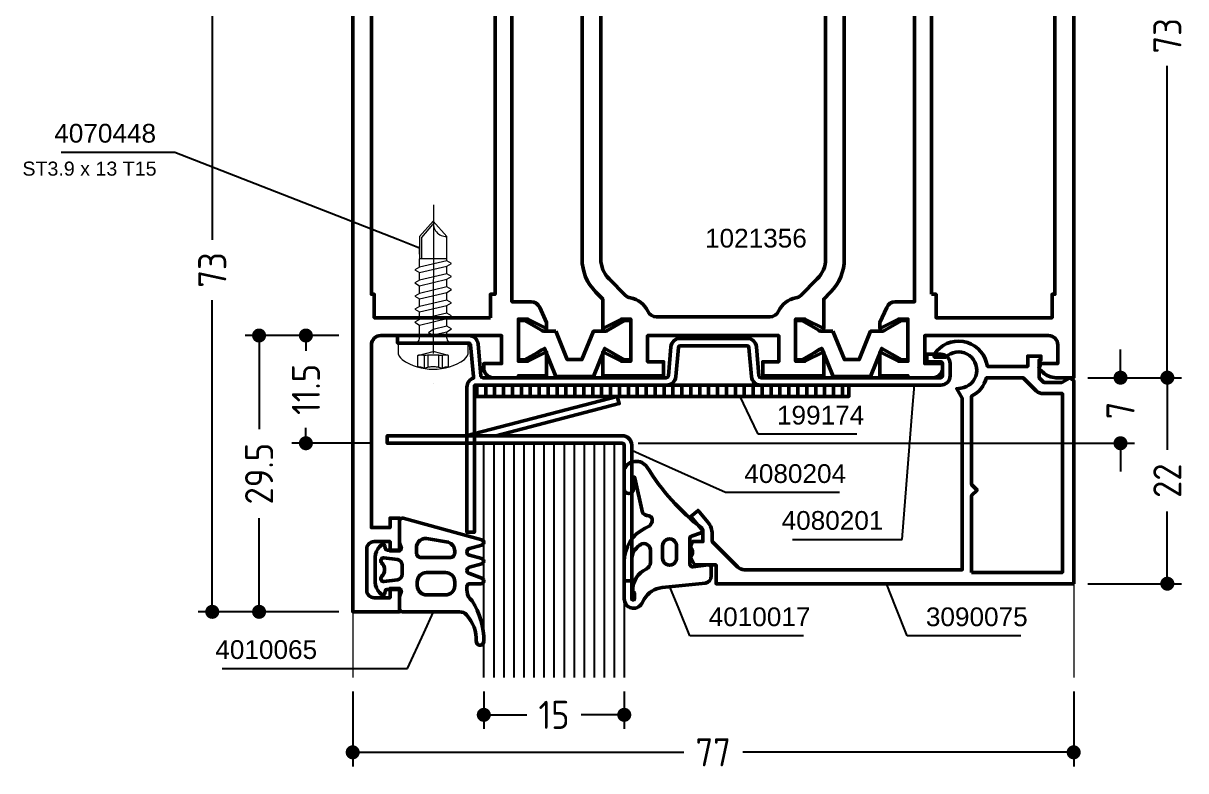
# Model space of a CAD drawing. Header units: millimetres. Extents: x 27 to 192, y 33 to 248.
# Drawn here: x 26.8 to 151, y 33.5 to 113.3 of the extents above; entities that cross this region are included whole.
import ezdxf
from ezdxf.enums import TextEntityAlignment as Align

# ---------------------------------------------------------------- set-up
doc = ezdxf.new("R2010")
doc.units = ezdxf.units.MM
doc.linetypes.add('CENTER', pattern=[50.8, 31.75, -6.35, 6.35, -6.35])
doc.linetypes.add('HIDDEN', pattern=[9.525, 6.35, -3.175])
for name, color, linetype, lineweight in [('AM_5', 3, 'Continuous', 25), ('AM_C', 50, 'Continuous', 50), ('AM_S', 80, 'Continuous', 50), ('Cent3', 70, 'CENTER', 18), ('CHide4', 10, 'HIDDEN', 13), ('Cont2', 2, 'Continuous', 25), ('Cont3', 70, 'Continuous', 18), ('Cont4', 10, 'Continuous', 13)]:
    doc.layers.add(name, color=color, linetype=linetype, lineweight=lineweight)
doc.styles.add('HBS_DIMTEXTSTYLE', font='isocp.shx')
doc.styles.add('SWISSL', font='swissl.ttf')
doc.dimstyles.new('Konstruktionsschnitt 1-1$0', dxfattribs={"dimscale": 0, "dimtxt": 3, "dimasz": 1.5, "dimexe": 1.5, "dimexo": 1.5, "dimgap": 1.5, "dimtad": 0, "dimdsep": 46, "dimtxsty": 'HBS_DIMTEXTSTYLE', "dimblk": 'PUNKT', "dimcen": 0, "dimclrd": 3, "dimclre": 3, "dimclrt": 2, "dimadec": 1, "dimazin": 2, "dimtfac": 0.7, "dimtofl": 0, "dimtmove": 0, "dimatfit": 3, "dimfxl": 0, "dimtolj": 1, "dimtzin": 0, "dimarcsym": 0})

# ---------------------------------------------------------------- blocks, each defined once
blk = doc.blocks.new('*U25', base_point=(43.9, 167.94))
for p, q in [((43.9, 181.87), (18.9, 181.87)), ((43.9, 180.8), (18.9, 180.8)), ((43.9, 179.73), (18.9, 179.73)), ((43.9, 178.66), (18.9, 178.66)), ((43.9, 177.59), (18.9, 177.59)), ((43.9, 176.51), (18.9, 176.51)), ((43.9, 175.44), (18.9, 175.44)), ((43.9, 174.37), (18.9, 174.37)), ((43.9, 173.3), (18.9, 173.3)), ((43.9, 172.23), (18.9, 172.23)), ((43.9, 171.16), (18.9, 171.16)), ((43.9, 170.09), (18.9, 170.09)), ((43.9, 169.01), (18.9, 169.01))]:
    blk.add_line(p, q)
blk.add_lwpolyline([(18.9, 167.94), (43.9, 167.94), (43.9, 182.94), (18.9, 182.94)])
blk = doc.blocks.new('PUNKT')
at = {"color": 0, "linetype": 'Continuous'}
blk.add_line((-0.5, 0), (-1, 0), dxfattribs=at)
at = {"color": 0, "linetype": 'Continuous', "const_width": 0.5}
blk.add_lwpolyline([(-0.25, 0, 1), (0.25, 0, 1)], format="xyb", close=True, dxfattribs=at)
blk = doc.blocks.new('*D26')
at = {"layer": 'AM_5', "color": 3, "lineweight": -2, "transparency": 16777216}
for p, q in [((76, 41.92), (76, 37.92)), ((91, 41.92), (91, 37.92)), ((77.5, 39.42), (80.58, 39.42)), ((89.5, 39.42), (86.41, 39.42))]:
    blk.add_line(p, q, dxfattribs=at)
at = {"layer": 'AM_5', "color": 3, "lineweight": -2, "transparency": 16777216, "xscale": 1.5, "yscale": 1.5, "zscale": 1.5, "rotation": 180}
blk.add_blockref('PUNKT', (76, 39.42), dxfattribs=at)
at = {"layer": 'AM_5', "color": 3, "lineweight": -2, "transparency": 16777216, "xscale": 1.5, "yscale": 1.5, "zscale": 1.5}
blk.add_blockref('PUNKT', (91, 39.42), dxfattribs=at)
at = {"layer": 'AM_5', "color": 2, "transparency": 16777216, "insert": (83.5, 39.42), "char_height": 3, "attachment_point": 5, "style": 'HBS_DIMTEXTSTYLE'}
blk.add_mtext('\\A1;15', dxfattribs=at)
blk = doc.blocks.new('*D27')
at = {"layer": 'AM_5', "color": 3, "lineweight": -2, "transparency": 16777216}
for p, q in [((62, 41.92), (62, 33.92)), ((139, 41.92), (139, 33.92)), ((63.5, 35.42), (97.35, 35.42)), ((137.5, 35.42), (103.65, 35.42))]:
    blk.add_line(p, q, dxfattribs=at)
at = {"layer": 'AM_5', "color": 3, "lineweight": -2, "transparency": 16777216, "xscale": 1.5, "yscale": 1.5, "zscale": 1.5, "rotation": 180}
blk.add_blockref('PUNKT', (62, 35.42), dxfattribs=at)
at = {"layer": 'AM_5', "color": 3, "lineweight": -2, "transparency": 16777216, "xscale": 1.5, "yscale": 1.5, "zscale": 1.5}
blk.add_blockref('PUNKT', (139, 35.42), dxfattribs=at)
at = {"layer": 'AM_5', "color": 2, "transparency": 16777216, "insert": (100.5, 35.42), "char_height": 3, "attachment_point": 5, "style": 'HBS_DIMTEXTSTYLE'}
blk.add_mtext('\\A1;77', dxfattribs=at)
blk = doc.blocks.new('*D28')
at = {"layer": 'AM_5', "color": 3, "lineweight": -2, "transparency": 16777216}
for p, q in [((60.5, 79.92), (55.5, 79.92)), ((57, 78.42), (57, 78.28)), ((57, 69.92), (57, 70.06)), ((64.2, 68.42), (55.5, 68.42))]:
    blk.add_line(p, q, dxfattribs=at)
at = {"layer": 'AM_5', "color": 3, "lineweight": -2, "transparency": 16777216, "xscale": 1.5, "yscale": 1.5, "zscale": 1.5}
for p, rotation in [((57, 79.92), 90), ((57, 68.42), 270)]:
    blk.add_blockref('PUNKT', p, dxfattribs=dict(at, rotation=rotation))
at = {"layer": 'AM_5', "color": 2, "transparency": 16777216, "insert": (57, 74.17), "char_height": 3, "attachment_point": 5, "rotation": 90, "style": 'HBS_DIMTEXTSTYLE'}
blk.add_mtext('\\A1;11.5', dxfattribs=at)
blk = doc.blocks.new('*D29')
at = {"layer": 'AM_5', "color": 3, "lineweight": -2, "transparency": 16777216}
for p, q in [((60.5, 79.92), (50.5, 79.92)), ((52, 78.42), (52, 69.93)), ((52, 51.92), (52, 60.41)), ((60.5, 50.42), (50.5, 50.42))]:
    blk.add_line(p, q, dxfattribs=at)
at = {"layer": 'AM_5', "color": 3, "lineweight": -2, "transparency": 16777216, "xscale": 1.5, "yscale": 1.5, "zscale": 1.5}
for p, rotation in [((52, 79.92), 90), ((52, 50.42), 270)]:
    blk.add_blockref('PUNKT', p, dxfattribs=dict(at, rotation=rotation))
at = {"layer": 'AM_5', "color": 2, "transparency": 16777216, "insert": (52, 65.17), "char_height": 3, "attachment_point": 5, "rotation": 90, "style": 'HBS_DIMTEXTSTYLE'}
blk.add_mtext('\\A1;29.5', dxfattribs=at)
blk = doc.blocks.new('*D30')
at = {"layer": 'AM_5', "color": 3, "lineweight": -2, "transparency": 16777216}
for p, q in [((60.5, 123.42), (45.5, 123.42)), ((47, 121.92), (47, 90.13)), ((47, 51.92), (47, 83.71)), ((60.5, 50.42), (45.5, 50.42))]:
    blk.add_line(p, q, dxfattribs=at)
at = {"layer": 'AM_5', "color": 3, "lineweight": -2, "transparency": 16777216, "xscale": 1.5, "yscale": 1.5, "zscale": 1.5}
for p, rotation in [((47, 123.42), 90), ((47, 50.42), 270)]:
    blk.add_blockref('PUNKT', p, dxfattribs=dict(at, rotation=rotation))
at = {"layer": 'AM_5', "color": 2, "transparency": 16777216, "insert": (47, 86.92), "char_height": 3, "attachment_point": 5, "rotation": 90, "style": 'HBS_DIMTEXTSTYLE'}
blk.add_mtext('\\A1;73', dxfattribs=at)
blk = doc.blocks.new('*D32')
at = {"layer": 'AM_5', "color": 3, "lineweight": -2, "transparency": 16777216}
for p, q in [((144, 76.92), (144, 78.42)), ((140.5, 75.42), (145.5, 75.42)), ((92.5, 68.42), (145.5, 68.42)), ((144, 66.92), (144, 65.42))]:
    blk.add_line(p, q, dxfattribs=at)
at = {"layer": 'AM_5', "color": 3, "lineweight": -2, "transparency": 16777216, "xscale": 1.5, "yscale": 1.5, "zscale": 1.5}
for p, rotation in [((144, 75.42), 270), ((144, 68.42), 90)]:
    blk.add_blockref('PUNKT', p, dxfattribs=dict(at, rotation=rotation))
at = {"layer": 'AM_5', "color": 2, "transparency": 16777216, "insert": (144, 71.92), "char_height": 3, "attachment_point": 5, "rotation": 90, "style": 'HBS_DIMTEXTSTYLE'}
blk.add_mtext('\\A1;7', dxfattribs=at)
blk = doc.blocks.new('*D33')
at = {"layer": 'AM_5', "color": 3, "lineweight": -2, "transparency": 16777216}
for p, q in [((140.5, 75.42), (150.5, 75.42)), ((149, 73.92), (149, 67.7)), ((149, 54.92), (149, 61.14)), ((140.5, 53.42), (150.5, 53.42))]:
    blk.add_line(p, q, dxfattribs=at)
at = {"layer": 'AM_5', "color": 3, "lineweight": -2, "transparency": 16777216, "xscale": 1.5, "yscale": 1.5, "zscale": 1.5}
for p, rotation in [((149, 75.42), 90), ((149, 53.42), 270)]:
    blk.add_blockref('PUNKT', p, dxfattribs=dict(at, rotation=rotation))
at = {"layer": 'AM_5', "color": 2, "transparency": 16777216, "insert": (149, 64.42), "char_height": 3, "attachment_point": 5, "rotation": 90, "style": 'HBS_DIMTEXTSTYLE'}
blk.add_mtext('\\A1;22', dxfattribs=at)
blk = doc.blocks.new('*D34')
at = {"layer": 'AM_5', "color": 3, "lineweight": -2, "transparency": 16777216}
for p, q in [((140.5, 148.42), (150.5, 148.42)), ((149, 146.92), (149, 115.13)), ((149, 76.92), (149, 108.71)), ((140.5, 75.42), (150.5, 75.42))]:
    blk.add_line(p, q, dxfattribs=at)
at = {"layer": 'AM_5', "color": 3, "lineweight": -2, "transparency": 16777216, "xscale": 1.5, "yscale": 1.5, "zscale": 1.5}
for p, rotation in [((149, 148.42), 90), ((149, 75.42), 270)]:
    blk.add_blockref('PUNKT', p, dxfattribs=dict(at, rotation=rotation))
at = {"layer": 'AM_5', "color": 2, "transparency": 16777216, "insert": (149, 111.92), "char_height": 3, "attachment_point": 5, "rotation": 90, "style": 'HBS_DIMTEXTSTYLE'}
blk.add_mtext('\\A1;73', dxfattribs=at)
blk = doc.blocks.new('*S459')
at = {"layer": 'AM_5', "color": 3, "linetype": 'Continuous'}
blk.add_line((96.82, 50.77), (95.88, 53.09), dxfattribs=at)
at = {"layer": 'AM_5', "color": 3}
for p, q in [((98.01, 47.86), (96.82, 50.77)), ((110.16, 47.86), (98.01, 47.86))]:
    blk.add_line(p, q, dxfattribs=at)
at = {"layer": 'AM_5', "color": 2, "insert": (100.01, 48.86), "char_height": 2, "attachment_point": 7, "style": 'SWISSL'}
blk.add_mtext('4010017', dxfattribs=at)
blk = doc.blocks.new('*S473')
at = {"layer": 'AM_5', "color": 3, "linetype": 'Continuous'}
blk.add_line((104.45, 71.17), (103.37, 73.42), dxfattribs=at)
at = {"layer": 'AM_5', "color": 3}
for p, q in [((105.31, 69.39), (104.45, 71.17)), ((115.83, 69.39), (105.31, 69.39))]:
    blk.add_line(p, q, dxfattribs=at)
at = {"layer": 'AM_5', "color": 2, "insert": (107.31, 70.39), "char_height": 2, "attachment_point": 7, "style": 'SWISSL'}
blk.add_mtext('199174', dxfattribs=at)
blk = doc.blocks.new('*S474')
at = {"layer": 'AM_5', "color": 3, "linetype": 'Continuous'}
blk.add_line((119.96, 51), (119.04, 53.33), dxfattribs=at)
at = {"layer": 'AM_5', "color": 3}
for p, q in [((121.21, 47.86), (119.96, 51)), ((133.34, 47.86), (121.21, 47.86))]:
    blk.add_line(p, q, dxfattribs=at)
at = {"layer": 'AM_5', "color": 2, "insert": (123.21, 48.86), "char_height": 2, "attachment_point": 7, "style": 'SWISSL'}
blk.add_mtext('3090075', dxfattribs=at)
blk = doc.blocks.new('*S475')
at = {"layer": 'AM_5', "color": 3, "linetype": 'Continuous'}
blk.add_line((69.58, 48.15), (70.62, 50.42), dxfattribs=at)
at = {"layer": 'AM_5', "color": 3}
for p, q in [((67.85, 44.36), (69.58, 48.15)), ((48.07, 44.36), (67.85, 44.36))]:
    blk.add_line(p, q, dxfattribs=at)
at = {"layer": 'AM_5', "color": 2, "insert": (58.2, 45.36), "char_height": 2, "attachment_point": 9, "style": 'SWISSL'}
blk.add_mtext('4010065', dxfattribs=at)
blk = doc.blocks.new('*S481')
at = {"layer": 'AM_5', "color": 3, "linetype": 'Continuous'}
blk.add_line((121.79, 72.13), (121.99, 74.62), dxfattribs=at)
at = {"layer": 'AM_5', "color": 3}
for p, q in [((120.68, 58.15), (121.79, 72.13)), ((108.98, 58.15), (120.68, 58.15))]:
    blk.add_line(p, q, dxfattribs=at)
at = {"layer": 'AM_5', "color": 2, "insert": (118.68, 59.15), "char_height": 2, "attachment_point": 9, "style": 'SWISSL'}
blk.add_mtext('4080201', dxfattribs=at)
blk = doc.blocks.new('*S482')
at = {"layer": 'AM_5', "color": 3, "linetype": 'Continuous'}
blk.add_line((94.08, 66.61), (91.8, 67.63), dxfattribs=at)
at = {"layer": 'AM_5', "color": 3}
for p, q in [((101.82, 63.15), (94.08, 66.61)), ((113.98, 63.15), (101.82, 63.15))]:
    blk.add_line(p, q, dxfattribs=at)
at = {"layer": 'AM_5', "color": 2, "insert": (103.82, 64.15), "char_height": 2, "attachment_point": 7, "style": 'SWISSL'}
blk.add_mtext('4080204', dxfattribs=at)
blk = doc.blocks.new('WS4070448')
at = {"layer": 'Cent3', "ltscale": 0.5}
blk.add_line((8.05, -14.4), (8.07, 4.66), dxfattribs=at)
at = {"layer": 'CHide4', "ltscale": 0.3}
for p, q in [((7.1, 1.69), (7.1, 3.08)), ((7.51, 1.69), (7.51, 2.97)), ((8.63, 1.69), (8.63, 2.97)), ((9.04, 1.69), (9.04, 3.08))]:
    blk.add_line(p, q, dxfattribs=at)
for points in [[(6.42, 2.92), (6.42, 1.69)], [(9.72, 2.92), (9.72, 1.69)], [(6.42, 1.69), (8.07, 1.25)], [(9.72, 1.69), (8.07, 1.25)]]:
    blk.add_lwpolyline(points, dxfattribs=at)
for centre, radius, start, end in [((6.48, 4.2), 1.28, 267.2848, 298.8872), ((8.07, 5.85), 2.94, 250.6988, 289.3012), ((9.66, 4.2), 1.28, 241.1128, 272.7152), ((6.76, 2.85), 1.21, 253.6643, 286.3357), ((8.07, 11.78), 10.13, 264.4948, 275.5052), ((9.38, 2.85), 1.21, 253.6643, 286.3357)]:
    blk.add_arc(centre, radius, start, end, dxfattribs=at)
at = {"layer": 'Cont4'}
for p, q in [((6.62, -8.64), (6.62, -11)), ((6.62, -8.64), (9.52, -8.64)), ((9.52, -11), (9.52, -8.64)), ((6.62, -11), (8.07, -12.64)), ((8.07, -12.64), (9.52, -11))]:
    blk.add_line(p, q, dxfattribs=at)
blk.add_lwpolyline([(11.39, 2.11, 0.314856), (4.74, 2.11, 0.244912), (4.32, 1.29), (4.32, 0.36), (11.82, 0.36), (11.82, 1.29, 0.244912), (11.39, 2.11, 0.138291)], format="xyb", dxfattribs=at)
for points in [[(6.12, -1.14), (6.62, -1.43), (8.07, -1.08), (8.57, -0.71), (8.07, -0.51), (6.62, -0.85)], [(6.12, -2.54), (6.62, -2.83), (9.52, -2.14), (10.02, -1.85), (9.52, -1.56), (6.62, -2.25)], [(6.12, -3.94), (6.62, -4.23), (9.52, -3.54), (10.02, -3.25), (9.52, -2.96), (6.62, -3.65)], [(6.12, -5.34), (6.62, -5.63), (9.52, -4.94), (10.02, -4.65), (9.52, -4.36), (6.62, -5.05)], [(6.12, -6.74), (6.62, -7.03), (9.52, -6.34), (10.02, -6.05), (9.52, -5.76), (6.62, -6.45)], [(6.12, -8.14), (6.62, -8.43), (9.52, -7.74), (10.02, -7.45), (9.52, -7.16), (6.62, -7.85)]]:
    blk.add_lwpolyline(points, close=True, dxfattribs=at)
for points in [[(6.62, -0.14), (6.62, -0.85)], [(9.52, -0.14), (9.52, -1.56)], [(6.62, -1.43), (6.62, -1.85)], [(6.62, -1.43), (6.62, -2.25)], [(6.62, -1.43), (6.62, -2.25)], [(9.52, -2.14), (9.52, -2.96)], [(6.62, -2.83), (6.62, -3.65)], [(9.52, -3.54), (9.52, -4.36)], [(6.62, -4.23), (6.62, -5.05)], [(9.52, -4.94), (9.52, -5.76)], [(6.62, -5.63), (6.62, -6.45)], [(6.62, -7.03), (6.62, -7.85)], [(9.52, -6.34), (9.52, -7.16)], [(6.62, -8.43), (6.62, -8.64)], [(9.27, -8.64), (9.27, -10.89), (8.1, -12.28)], [(9.52, -7.74), (9.52, -8.64)], [(6.62, -9.83), (6.62, -10.65)], [(9.52, -9.14), (9.52, -9.96)]]:
    blk.add_lwpolyline(points, dxfattribs=at)
for centre, radius, start, end in [((6.12, -0.14), 0.5, 0, 90), ((10.02, -0.14), 0.5, 90, 180), ((6.61, -12.47), 1.47, 353.4244, 89.6688)]:
    blk.add_arc(centre, radius, start, end, dxfattribs=at)
blk = doc.blocks.new('*S483')
at = {"layer": 'AM_5', "color": 3}
for p, q in [((30.85, 99.49), (43, 99.49)), ((43, 99.49), (66.81, 90.21))]:
    blk.add_line(p, q, dxfattribs=at)
at = {"layer": 'AM_5', "color": 3, "linetype": 'Continuous'}
blk.add_line((66.81, 90.21), (69.14, 89.3), dxfattribs=at)
at = {"layer": 'AM_5', "color": 2, "insert": (41, 100.49), "char_height": 2, "attachment_point": 9, "style": 'SWISSL'}
blk.add_mtext('4070448', dxfattribs=at)
blk = doc.blocks.new('ZAHL rechts')
at = {"layer": 'AM_5', "color": 2, "style": 'SWISSL'}
blk.add_attdef('XXX', text='', height=1.5, dxfattribs=at).set_placement((-1.95, -2.5), align=Align.RIGHT)
blk = doc.blocks.new('WI1021356')
for points in [[(-59.8, 27.2), (-60.81, 29.36, -0.109518), (-60.9, 29.78), (-60.9, 31.6), (-60, 31.6), (-60, 70.9), (-57.94, 70.9, 0.294108), (-57.03, 71.49), (-56.3, 73.1), (-56.3, 73.75), (-58.3, 72.75), (-59.3, 72.75), (-59.3, 77.25), (-58.3, 77.25), (-56.3, 76.25), (-56.3, 78.8), (-59.3, 78.8), (-59.3, 79), (-62, 79, 0.414214), (-63, 78), (-63, 77.5), (-61.1, 77.5), (-61.1, 74.5), (-74, 74.5, -0.414214), (-75, 75.5), (-75, 95), (-73, 95), (-73, 94), (-72, 94), (-72, 97.5), (-73, 97.5), (-73, 96.5), (-74.7, 96.5, -0.414214), (-75.5, 97.3), (-75.5, 101.7, -0.414214), (-74.7, 102.5), (-73, 102.5), (-73, 101.5), (-72, 101.5), (-72, 104), (-77, 104), (-77, 31), (-65, 31), (-65, 21.5), (-59.8, 21.5), (-59.8, 24.05), (-61.8, 23.05), (-62.8, 23.05), (-62.8, 27.55), (-61.8, 27.55), (-59.8, 26.55), (-59.8, 27.2)], [(-55.31, 74.05), (-56.43, 74.05, 0.131652), (-56.83, 73.94), (-58.64, 72.9), (-59.3, 72.9), (-59.3, 77.1), (-58.64, 77.1), (-57.3, 76.33), (-56.81, 76.04), (-56.51, 75.87), (-55.3, 78.87), (-51.3, 78.87), (-50.09, 75.87), (-47.96, 77.1), (-47.3, 77.1), (-47.3, 72.9), (-47.96, 72.9), (-49.77, 73.94, 0.131652), (-50.17, 74.05), (-51.29, 74.05), (-52.52, 77.07), (-54.09, 77.07)], [(-52.5, 66.33, -0.198912), (-51.04, 69.86), (-50.3, 70.6), (-50.3, 73.75), (-48.3, 72.75), (-47.3, 72.75), (-47.3, 77.25), (-48.3, 77.25), (-50.3, 76.25), (-50.3, 78.8), (-43.8, 78.8), (-43.8, 77.3), (-45.5, 77.3), (-45.5, 74.5), (-31.5, 74.5), (-31.5, 77.3), (-33.2, 77.3), (-33.2, 78.8), (-26.7, 78.8), (-26.7, 76.25), (-28.7, 77.25), (-29.7, 77.25), (-29.7, 72.75), (-28.7, 72.75), (-26.7, 73.75), (-26.7, 70.6), (-25.96, 69.86, -0.198912), (-24.5, 66.33), (-24.5, 30.21, 0.109518), (-24.41, 29.79), (-23.2, 27.2), (-23.2, 26.55), (-25.2, 27.55), (-26.2, 27.55), (-26.2, 23.05), (-25.2, 23.05), (-23.2, 24.05), (-23.2, 21.5), (-31.5, 21.5), (-31.5, 25.3), (-29, 25.3), (-29, 31), (-48, 31), (-48, 25.3), (-45.5, 25.3), (-45.5, 21.5), (-53.8, 21.5), (-53.8, 24.05), (-51.8, 23.05), (-50.8, 23.05), (-50.8, 27.55), (-51.8, 27.55), (-53.8, 26.55), (-53.8, 27.2), (-52.59, 29.79, 0.109518), (-52.5, 30.21)], [(-25.71, 74.05), (-26.83, 74.05, 0.131652), (-27.23, 73.94), (-29.04, 72.9), (-29.7, 72.9), (-29.7, 77.1), (-29.04, 77.1), (-27.7, 76.33), (-27.21, 76.04), (-26.91, 75.87), (-25.7, 78.87), (-21.7, 78.87), (-20.49, 75.87), (-18.36, 77.1), (-17.7, 77.1), (-17.7, 72.9), (-18.36, 72.9), (-20.17, 73.94, 0.131652), (-20.57, 74.05), (-21.69, 74.05), (-22.91, 77.07), (-24.49, 77.07)], [(-20.7, 78.8), (-20.7, 76.25), (-18.7, 77.25), (-17.7, 77.25), (-17.7, 72.75), (-18.7, 72.75), (-20.7, 73.75), (-20.7, 73.1), (-19.97, 71.49, 0.294108), (-19.06, 70.9), (-17, 70.9), (-17, 31.6), (-16.1, 31.6), (-16.1, 29.78, -0.109518), (-16.19, 29.36), (-17.2, 27.2), (-17.2, 26.55), (-15.2, 27.55), (-14.2, 27.55), (-14.2, 23.05), (-15.2, 23.05), (-17.2, 24.05), (-17.2, 21.5), (-12, 21.5), (-12, 23), (-12.4, 23), (-12.4, 30, -0.414214), (-11.4, 31), (-2.8, 31, -0.414214), (-1.8, 30), (-1.8, 23), (-4.8, 23), (-4.94, 22.66), (-3.78, 21.5), (-1.8, 21.5), (-1.8, 15), (-4, 15), (-4, 16), (-5, 16), (-5, 12.5), (-4, 12.5), (-4, 13.5), (-2.3, 13.5, -0.414214), (-1.5, 12.7), (-1.5, 8.3, -0.414214), (-2.3, 7.5), (-4, 7.5), (-4, 8.5), (-5, 8.5), (-5, 6), (0, 6), (0, 79), (-1.9, 79, 0.198912), (-3.31, 78.41), (-3.71, 78.01), (-3.5, 77.5), (-1.7, 77.5), (-1.7, 75.5, -0.414214), (-2.7, 74.5), (-15.9, 74.5), (-15.9, 77.5), (-14, 77.5), (-14, 78, 0.414214), (-15, 79), (-17.7, 79), (-17.7, 78.8), (-20.7, 78.8)], [(-50.5, 33), (-26.5, 33), (-26.5, 66.33, 0.198912), (-27.38, 68.45), (-29.14, 70.21, 0.154989), (-29.67, 70.49, -0.248244), (-31.53, 71.91, 0.293963), (-32.44, 72.5), (-44.57, 72.5, 0.293963), (-45.48, 71.91, -0.248244), (-47.33, 70.49, 0.154989), (-47.86, 70.21), (-49.62, 68.45, 0.198912), (-50.5, 66.33)], [(-58.81, 26.25), (-59.93, 26.25, -0.131652), (-60.33, 26.36), (-62.14, 27.4), (-62.8, 27.4), (-62.8, 23.2), (-62.14, 23.2), (-60.8, 23.97), (-60.31, 24.26), (-60.01, 24.43), (-58.8, 21.43), (-54.8, 21.43), (-53.59, 24.43), (-51.46, 23.2), (-50.8, 23.2), (-50.8, 27.4), (-51.46, 27.4), (-53.27, 26.36, -0.131652), (-53.67, 26.25), (-54.79, 26.25), (-56.02, 23.23), (-57.59, 23.23)], [(-22.21, 26.25), (-23.33, 26.25, -0.131652), (-23.73, 26.36), (-25.54, 27.4), (-26.2, 27.4), (-26.2, 23.2), (-25.54, 23.2), (-24.2, 23.97), (-23.71, 24.26), (-23.41, 24.43), (-22.2, 21.43), (-18.2, 21.43), (-16.99, 24.43), (-14.86, 23.2), (-14.2, 23.2), (-14.2, 27.4), (-14.86, 27.4), (-16.67, 26.36, -0.131652), (-17.07, 26.25), (-18.19, 26.25), (-19.42, 23.23), (-20.99, 23.23)]]:
    blk.add_lwpolyline(points, format="xyb", close=True)
for points in [[(-62.3, 72.6), (-74.7, 72.6), (-74.7, 70.1), (-75, 70.1), (-75, 35.4), (-74.7, 35.4), (-74.7, 32.9), (-62.3, 32.9), (-62.3, 35.4), (-61.8, 35.4), (-61.8, 70.1), (-62.3, 70.1), (-62.3, 72.6)], [(-15.2, 70.1), (-14.7, 70.1), (-14.7, 72.6), (-2.3, 72.6), (-2.3, 70.1), (-2, 70.1), (-2, 35.4), (-2.3, 35.4), (-2.3, 32.9), (-14.7, 32.9), (-14.7, 35.4), (-15.2, 35.4), (-15.2, 70.1)]]:
    blk.add_lwpolyline(points, close=True)
blk = doc.blocks.new('WI3090075')
for points in [[(0, 22), (0, 0.3), (-0.45, 0.04), (-1.25, 0.5), (-3.2, 0.5), (-3.7, 0), (-3.7, -1.9), (-3.5, -1.9), (-3.5, -2.3), (-4.9, -2.3), (-4.9, -1.2), (-9.2, -1.2), (-9.3, -1.57, -0.652679), (-14.9, -2.49), (-14.9, -2.2), (-13.66, -2.2, 1.382111), (-12.04, 1.13), (-12.48, 1.19), (-11.9, 2.2), (-11.9, 20.5), (-35.19, 20.5, 0.198912), (-35.89, 20.21), (-38.6, 17.5), (-38.6, 16.71, -0.176327), (-39.07, 15.43), (-40.12, 14.18), (-40.88, 14.82), (-39.6, 16.35), (-39.6, 17.5), (-40.7, 17.5), (-40.93, 17.99, 0.339409), (-40.9, 19.21), (-40.5, 20), (-38.2, 20), (-38.2, 22), (0, 22)], [(-10.9, 20.8), (-10.9, 12.58), (-10.32, 12), (-10.9, 11.42), (-10.9, 1.97, -0.213458), (-9.31, 0), (-5.4, 0), (-3.99, 1.41, -0.198912), (-3.28, 1.7), (-1.2, 1.7), (-1.2, 20.8), (-10.9, 20.8)]]:
    blk.add_lwpolyline(points, format="xyb", close=True)
blk = doc.blocks.new('WI199174')
h = blk.add_hatch()
h.set_pattern_fill('LINE', color=256, scale=0.3, angle=90)
h.paths.add_polyline_path([(0, 1.2), (0, 0), (40, 0), (40, 1.2)])
blk.add_lwpolyline([(0, 1.2), (0, 0), (40, 0), (40, 1.2)], close=True)
blk = doc.blocks.new('WI4010017')
for points in [[(-3.46, 2.42, -0.240056), (-5.37, 3.66), (-5.63, 4.12, 0.767327), (-7.5, 3.62), (-7.5, -0.35, 0.286745), (-5.25, -3.94), (-4.85, -4.14, -0.149451), (-4.72, -4.26), (-4.57, -4.53, -0.57735), (-5, -5.28), (-5.12, -5.28), (-5.16, -5.31, 0.158399), (-5.55, -5.6), (-6.36, -9.28, -0.113567), (-6.42, -9.4, -0.190093), (-6.5, -9.19), (-6.5, -8.12, 1), (-7.5, -8.12), (-7.5, -10.18, 0.009709), (-7.5, -10.22, 0.587918), (-5.07, -10.47, -0.09166), (0.81, -3.93, 0.553622), (0.7, -3.44), (-0.3, -3.07, -0.315299), (-0.5, -2.79), (-0.5, -0.1, -0.449698), (-0.16, 0.2), (1.46, 0, 0.449698), (1.8, 0.3), (1.8, 1.16, 0.354573), (1.17, 1.94), (-3.46, 2.42)], [(-3.46, 2.42, -0.240056), (-5.37, 3.66), (-5.63, 4.12, 0.767327), (-7.5, 3.62), (-7.5, -0.35, 0.286745), (-5.25, -3.94), (-4.85, -4.14, -0.149451), (-4.72, -4.26), (-4.57, -4.53, -0.57735), (-5, -5.28), (-5.12, -5.28), (-5.16, -5.31, 0.158399), (-5.55, -5.6), (-6.36, -9.28, -0.113567), (-6.42, -9.4, -0.190093), (-6.5, -9.19), (-6.5, -8.12, 1), (-7.5, -8.12), (-7.5, -10.18, 0.009709), (-7.5, -10.22, 0.587918), (-5.07, -10.47, -0.09166), (0.81, -3.93, 0.553622), (0.7, -3.44), (-0.3, -3.07, -0.315299), (-0.5, -2.79), (-0.5, -0.1, -0.449698), (-0.16, 0.2), (1.46, 0, 0.449698), (1.8, 0.3), (1.8, 1.16, 0.354573), (1.17, 1.94), (-3.46, 2.42)], [(-4.7, -0.28, 0.292811), (-5.16, 0.44, -0.290987), (-6.6, 2.71), (-6.6, 2.92), (-6.5, 2.92, 0.414214), (-6.4, 3.02), (-6.4, 3.62, 0.414214), (-6.5, 3.72), (-6.6, 3.72, 0.414214), (-6.7, 3.62), (-6.7, -0.48, 0.244698), (-5.85, -2.12), (-5.8, -2.15, 0.673804), (-4.71, -1.45), (-4.7, -0.28)], [(-4.7, -0.28, 0.292811), (-5.16, 0.44, -0.290987), (-6.6, 2.71), (-6.6, 2.92), (-6.5, 2.92, 0.414214), (-6.4, 3.02), (-6.4, 3.62, 0.414214), (-6.5, 3.72), (-6.6, 3.72, 0.414214), (-6.7, 3.62), (-6.7, -0.48, 0.244698), (-5.85, -2.12), (-5.8, -2.15, 0.673804), (-4.71, -1.45), (-4.7, -0.28)], [(-1.91, -0.73, 1.006711), (-3.4, -0.73), (-3.4, -2.03, 1.006711), (-1.91, -2.03), (-1.91, -0.73)], [(-1.91, -0.73, 1.006711), (-3.4, -0.73), (-3.4, -2.03, 1.006711), (-1.91, -2.03), (-1.91, -0.73)], [(-1.91, -0.73, 1.006711), (-3.4, -0.73), (-3.4, -2.03, 1.006711), (-1.91, -2.03), (-1.91, -0.73)]]:
    blk.add_lwpolyline(points, format="xyb", close=True)
blk = doc.blocks.new('WI4010065')
for points in [[(0.3, 0, 0.414214), (0, -0.3), (0, -1.62), (0.19, -2.13, -0.520567), (0, -2.4), (-1.33, -2.4, -0.36397), (-1.53, -2.23), (-1.58, -1.97, 0.594937), (-1.91, -1.85), (-2.12, -2.05, 0.208), (-2.6, -3.15), (-2.6, -5.85, 0.208), (-2.12, -6.95), (-1.91, -7.15, 0.594937), (-1.58, -7.03), (-1.53, -6.77, -0.36397), (-1.33, -6.6), (0, -6.6, -0.520567), (0.19, -6.87), (0, -7.38), (0, -9.7, 0.505497), (0.39, -9.99), (8.79, -7.69, 0.751737), (8.78, -7.11), (7.47, -6.76, -0.767327), (7.47, -6.04), (8.78, -5.69, 0.767327), (8.78, -5.11), (7.46, -4.76, -0.767327), (7.46, -4.08), (8.78, -3.59, 0.876976), (8.7, -3), (7.5, -3, -0.414214), (7.2, -2.7), (7.2, -2.48, -0.051818), (7.23, -2.17, -0.225446), (7.75, -1.18, 0.150709), (9, 3.17, 1.016945), (8.2, 3.15, -0.195341), (7.16, 0.33, -0.211259), (6.42, 0)], [(4.9, -1.8, -0.414214), (5.9, -2.8), (5.9, -3.2, -0.414214), (4.9, -4.2), (2.9, -4.2, -0.414214), (1.9, -3.2), (1.9, -2.8, -0.414214), (2.9, -1.8)], [(0.3, -4.98), (0.3, -4.02, 0.378866), (-0.23, -3.43), (-1.66, -3.25, 0.717695), (-1.91, -3.76, -0.421053), (-1.91, -5.24, 0.717695), (-1.66, -5.75), (-0.23, -5.57, 0.378866)], [(5.4, -5.8, -0.414214), (5.9, -6.3), (5.9, -6.49, -0.328465), (5.2, -7.44), (3.1, -7.78, -0.505497), (1.8, -6.83), (1.8, -6.3, -0.414214), (2.3, -5.8)]]:
    blk.add_lwpolyline(points, format="xyb", close=True)
blk = doc.blocks.new('WI4080201')
blk.add_lwpolyline([(-49, 1, 0.414214), (-48.8, 0.8), (-28.48, 0.8, -0.388879), (-27.49, -0.11), (-27.22, -3.22, 0.388879), (-27.02, -3.4), (-19.88, -3.4, 0.388879), (-19.68, -3.22), (-19.41, -0.11, -0.388879), (-18.42, 0.8), (0.8, 0.8, -0.414214), (1.8, -0.2), (1.8, -1.5, -0.414214), (0.8, -2.5), (-0.7, -2.5), (-0.7, -1.7), (0.8, -1.7, 0.414214), (1, -1.5), (1, -0.2, 0.414214), (0.8, 0), (-18.42, 0, 0.388879), (-18.62, -0.18), (-18.89, -3.29, -0.388879), (-19.88, -4.2), (-27.02, -4.2, -0.388879), (-28.01, -3.29), (-28.28, -0.18, 0.388879), (-28.48, 0), (-48.12, 0, 0.388879), (-48.32, -0.18), (-48.61, -3.59, -0.388879), (-49.61, -4.5), (-57.2, -4.5), (-57.2, -3.7), (-49.61, -3.7, 0.388879), (-49.41, -3.52), (-49.11, -0.11, -0.039327), (-49.09, 0.04, -0.331311), (-49.8, 1), (-49.8, 16.5), (-49, 16.5), (-49, 1)], format="xyb", close=True)
blk = doc.blocks.new('WI4080204')
blk.add_lwpolyline([(0.8, 0.2, -0.414214), (-0.2, -0.8), (-25.3, -0.8), (-25.3, 0), (-0.2, 0, 0.414214), (0, 0.2), (0, 14.7), (0.8, 14.7), (0.8, 0.2)], format="xyb", close=True)
blk.add_lwpolyline([(-13.72, -0.8), (-0.53, -4.23), (-0.74, -5), (-16.9, -0.8)])

msp = doc.modelspace()

# ---------------------------------------------------------------- linework, layer by layer
at = {"layer": 'Cont3'}
for p, q in [((138.999, 53.42), (138.999, 43.42)), ((61.998, 50.42), (61.998, 43.42))]:
    msp.add_line(p, q, dxfattribs=at)

# ---------------------------------------------------------------- block references
at = {"rotation": 180}
msp.add_blockref('WS4070448', (78.661, 79.481), dxfattribs=at)
at = {"layer": 'AM_5'}
for name in ['*S483', '*S481', '*S473', '*S482', '*S459', '*S474', '*S475']:
    msp.add_blockref(name, (0, 0), dxfattribs=at)
at = {"layer": 'AM_C', "xscale": -1, "rotation": 180}
for name, p in [('WI4080201', (123.999, 75.42)), ('WI4080204', (90.996, 68.42)), ('WI4010017', (98.499, 55.42)), ('WI4010065', (66.998, 50.42))]:
    msp.add_blockref(name, p, dxfattribs=at)
at = {"layer": 'AM_C'}
msp.add_blockref('WI199174', (74.999, 73.42), dxfattribs=at)
at = {"layer": 'AM_S', "xscale": -1, "rotation": 180}
for name, p in [('WI1021356', (138.999, 154.42)), ('WI3090075', (138.999, 75.42))]:
    msp.add_blockref(name, p, dxfattribs=at)
at = {"layer": 'Cont2', "xscale": -1, "rotation": 270}
msp.add_blockref('*U25', (75.996, 68.42), dxfattribs=at)
at = {"layer": 'Cont3'}
msp.add_blockref('ZAHL rechts', (42.998, 99.49), dxfattribs=at).add_auto_attribs({'XXX': 'ST3.9 x 13 T15'})

# ---------------------------------------------------------------- texts
at = {"layer": 'AM_5', "color": 2, "insert": (110.499, 89.287), "char_height": 2, "attachment_point": 9, "style": 'SWISSL'}
msp.add_mtext('1021356', dxfattribs=at)

# ---------------------------------------------------------------- dimensions: what is measured, and where the dimension line sits
at = {"layer": 'AM_5'}
for base, p1, p2, picture, middle in [((148.999, 75.42), (138.999, 148.42), (138.999, 75.42), '*D34', (148.999, 111.92)), ((46.998, 50.42), (61.998, 123.42), (61.998, 50.42), '*D30', (46.998, 86.92)), ((51.998, 50.42), (61.998, 79.92), (61.998, 50.42), '*D29', (51.998, 65.17)), ((148.999, 53.42), (138.999, 75.42), (138.999, 53.42), '*D33', (148.999, 64.42))]:
    dim = msp.add_linear_dim(base=base, p1=p1, p2=p2, angle=270, dimstyle='Konstruktionsschnitt 1-1$0', override={"dimscale": 1}, dxfattribs=at)
    dim.commit()
    dim.dimension.update_dxf_attribs({"geometry": picture, "text_midpoint": middle})
for base, p1, p2, picture, middle in [((56.998, 79.92), (65.698, 68.42), (61.998, 79.92), '*D28', (56.998, 74.17)), ((143.999, 68.42), (138.999, 75.42), (90.996, 68.42), '*D32', (143.999, 71.92))]:
    dim = msp.add_linear_dim(base=base, p1=p1, p2=p2, angle=270, dimstyle='Konstruktionsschnitt 1-1$0', override={"dimscale": 1}, dxfattribs=at)
    dim.commit()
    dim.dimension.update_dxf_attribs({"geometry": picture, "text_midpoint": middle, "dimtype": 160})
for base, p1, p2, picture, middle in [((138.999, 35.42), (61.998, 43.42), (138.999, 43.42), '*D27', (100.498, 35.42)), ((90.996, 39.42), (75.996, 43.42), (90.996, 43.42), '*D26', (83.496, 39.42))]:
    dim = msp.add_linear_dim(base=base, p1=p1, p2=p2, dimstyle='Konstruktionsschnitt 1-1$0', override={"dimscale": 1}, dxfattribs=at)
    dim.commit()
    dim.dimension.update_dxf_attribs({"geometry": picture, "text_midpoint": middle, "dimtype": 160})

doc.saveas('drawing.dxf')
